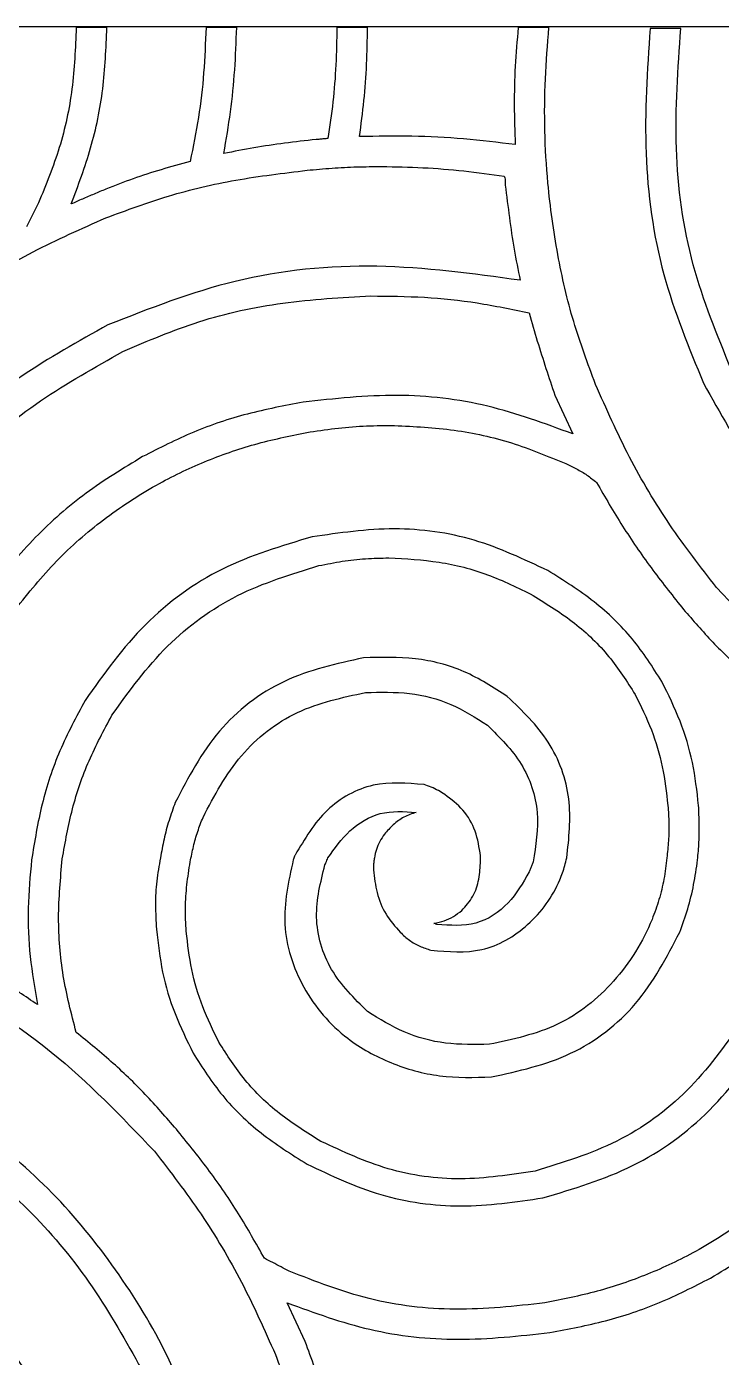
# Model space of a CAD drawing. Extents: x 0 to 371, y 0 to 260.
# Drawn here: x 110.07 to 128.61, y 224.42 to 259.95 of the extents above; entities that cross this region are included whole.
import ezdxf

# ---------------------------------------------------------------- set-up
doc = ezdxf.new("R2010")
doc.units = 0
doc.layers.add('Layer_1', color=7, linetype='CONTINUOUS')

msp = doc.modelspace()

# ---------------------------------------------------------------- linework, layer by layer
at = {"layer": 'Layer_1', "color": 7}
for points in [[(0.02646, 259.95312), (370.443122, 259.95312), (370.443122, 0.661457), (0.02646, 0.661457)], [(119.545673, 256.217641)], [(119.257835, 252.761521)], [(119.885189, 249.302817)], [(119.735842, 245.766599)]]:
    msp.add_lwpolyline(points, close=True, dxfattribs=at)
for points in [[(112.209687, 259.926458), (111.389582, 259.926458)], [(115.675626, 259.926458), (114.85552, 259.926458)], [(119.168435, 259.926458), (118.34833, 259.926458)], [(124.01, 259.926458), (123.189895, 259.926458)], [(127.529165, 259.900103), (126.70906, 259.900103)], [(110.383959, 255.24354), (110.066665, 254.608437)], [(124.169163, 250.11052), (124.645104, 249.078542)], [(122.184788, 237.675104), (122.184788, 237.807395)], [(117.501354, 224.842812), (117.025413, 225.87479)]]:
    msp.add_lwpolyline(points, dxfattribs=at)
for points, knots in [([(111.389582, 259.926458), (111.367265, 259.379238), (111.323156, 258.29769), (110.985908, 256.714233), (110.583622, 255.731361), (110.383959, 255.24354)], [0, 0, 0, 0, 1.641368, 3.244063, 4.823356, 4.823356, 4.823356, 4.823356]), ([(111.25729, 255.217185), (111.442666, 255.712096), (111.816034, 256.708905), (112.143495, 258.295774), (112.187462, 259.378932), (112.209687, 259.926458)], [0, 0, 0, 0, 1.584136, 3.190641, 4.832819, 4.832819, 4.832819, 4.832819]), ([(114.85552, 259.926458), (114.839682, 259.523406), (114.808152, 258.721021), (114.671049, 257.52627), (114.511765, 256.744599), (114.43229, 256.354583)], [0, 0, 0, 0, 1.209889, 2.408612, 3.602317, 3.602317, 3.602317, 3.602317]), ([(115.331977, 256.566457), (115.395497, 256.936534), (115.522394, 257.675848), (115.633483, 258.798504), (115.661547, 259.549648), (115.675626, 259.926458)], [0, 0, 0, 0, 1.126218, 2.249879, 3.380975, 3.380975, 3.380975, 3.380975]), ([(118.34833, 259.926458), (118.3431, 259.593822), (118.332687, 258.931538), (118.253002, 257.94193), (118.157733, 257.289516), (118.110102, 256.963332)], [0, 0, 0, 0, 0.997875, 1.986788, 2.975566, 2.975566, 2.975566, 2.975566]), ([(118.956562, 257.016042), (118.997128, 257.335851), (119.078586, 257.978034), (119.152743, 258.949284), (119.163198, 259.600344), (119.168435, 259.926458)], [0, 0, 0, 0, 0.96705, 1.941857, 2.920169, 2.920169, 2.920169, 2.920169]), ([(123.189895, 259.926458), (123.159911, 259.58244), (123.099852, 258.893373), (123.073795, 257.850973), (123.098438, 257.154762), (123.11083, 256.804685)], [0, 0, 0, 0, 1.035814, 2.074733, 3.125481, 3.125481, 3.125481, 3.125481]), ([(125.253852, 250.401458), (125.047482, 250.955882), (124.626748, 252.086207), (124.217665, 253.890848), (123.977337, 255.598068), (123.887368, 257.167859), (123.897582, 258.555645), (123.972711, 259.471761), (124.01, 259.926458)], [0, 0, 0, 0, 1.773057, 3.6148, 5.537176, 6.939816, 8.328347, 9.696651, 9.696651, 9.696651, 9.696651]), ([(126.70906, 259.900103), (126.635681, 258.790298), (126.490394, 256.592924), (126.935354, 253.351921), (127.744336, 251.385173), (128.137913, 250.42833)], [0, 0, 0, 0, 3.333389, 6.599987, 9.694948, 9.694948, 9.694948, 9.694948]), ([(128.878437, 250.798333), (128.500851, 251.71777), (127.724637, 253.607884), (127.305194, 256.723462), (127.45401, 258.834154), (127.529165, 259.900103)], [0, 0, 0, 0, 2.973144, 6.111986, 9.314545, 9.314545, 9.314545, 9.314545]), ([(117.792292, 256.936977), (117.51276, 256.907183), (116.958221, 256.848076), (116.137979, 256.721028), (115.599181, 256.6177), (115.331977, 256.566457)], [0, 0, 0, 0, 0.843256, 1.67286, 2.489061, 2.489061, 2.489061, 2.489061]), ([(118.110102, 256.963332), (118.074738, 256.961696), (118.003809, 256.958414), (117.898585, 256.941894), (117.827656, 256.938613), (117.792292, 256.936977)], [0, 0, 0, 0, 0.106134, 0.212873, 0.319007, 0.319007, 0.319007, 0.319007]), ([(123.11083, 256.804685), (122.652369, 256.859287), (121.735509, 256.968484), (120.347904, 257.042849), (119.421435, 257.024998), (118.956562, 257.016042)], [0, 0, 0, 0, 1.384918, 2.769652, 4.16422, 4.16422, 4.16422, 4.16422]), ([(114.43229, 256.354583), (114.17271, 256.282706), (113.660377, 256.140843), (112.908816, 255.896792), (112.423879, 255.707805), (112.183332, 255.61406)], [0, 0, 0, 0, 0.808011, 1.59477, 2.369154, 2.369154, 2.369154, 2.369154]), ([(117.55458, 256.116872), (117.775971, 256.137534), (118.217979, 256.178785), (118.882252, 256.211792), (119.324744, 256.215693), (119.545673, 256.217641)], [0, 0, 0, 0, 0.667009, 1.331685, 1.99446, 1.99446, 1.99446, 1.99446]), ([(119.545673, 256.217641), (119.912568, 256.211148), (120.644716, 256.19819), (121.737602, 256.108862), (122.459374, 256.008011), (122.819375, 255.957708)], [0, 0, 0, 0, 1.100672, 2.196413, 3.286797, 3.286797, 3.286797, 3.286797]), ([(112.183332, 254.846665), (112.737813, 255.052435), (113.868254, 255.471947), (115.671982, 255.890611), (116.918149, 256.040382), (117.55458, 256.116872)], [0, 0, 0, 0, 1.773057, 3.6148, 5.537176, 5.537176, 5.537176, 5.537176]), ([(122.819375, 255.957708), (122.826513, 255.931446), (122.840617, 255.879553), (122.846008, 255.799298), (122.846167, 255.746407), (122.846246, 255.719997)], [0, 0, 0, 0, 0.08145, 0.16094, 0.240215, 0.240215, 0.240215, 0.240215]), ([(112.183332, 255.61406), (112.077789, 255.570052), (111.868369, 255.482731), (111.559028, 255.351921), (111.356775, 255.261608), (111.25729, 255.217185)], [0, 0, 0, 0, 0.343054, 0.680691, 1.007541, 1.007541, 1.007541, 1.007541]), ([(122.846246, 255.719997), (122.881585, 255.431762), (122.951655, 254.86025), (123.072131, 254.010961), (123.186382, 253.455458), (123.243121, 253.179583)], [0, 0, 0, 0, 0.87123, 1.727478, 2.572231, 2.572231, 2.572231, 2.572231]), ([(106.759374, 251.618955), (107.310217, 252.044367), (108.416211, 252.898519), (110.234938, 253.983983), (111.529837, 254.55732), (112.183332, 254.846665)], [0, 0, 0, 0, 2.086879, 4.19008, 6.332928, 6.332928, 6.332928, 6.332928]), ([(123.243121, 253.179583), (121.972453, 253.354627), (119.443642, 253.702988), (115.657591, 253.331438), (113.354679, 252.427867), (112.236042, 251.988958)], [0, 0, 0, 0, 3.84201, 7.646151, 11.23945, 11.23945, 11.23945, 11.23945]), ([(112.632917, 251.27479), (113.303537, 251.561833), (114.678197, 252.150222), (116.922394, 252.633637), (118.472079, 252.718495), (119.257835, 252.761521)], [0, 0, 0, 0, 2.184858, 4.4786, 6.837881, 6.837881, 6.837881, 6.837881]), ([(119.257835, 252.761521), (119.73367, 252.757266), (120.683735, 252.74877), (122.098302, 252.599893), (123.021567, 252.404143), (123.480834, 252.306769)], [0, 0, 0, 0, 1.427129, 2.849442, 4.257254, 4.257254, 4.257254, 4.257254]), ([(123.480834, 252.306769), (123.552658, 252.055796), (123.694563, 251.559939), (123.929735, 250.82949), (124.089685, 250.349181), (124.169163, 250.11052)], [0, 0, 0, 0, 0.783091, 1.547187, 2.30184, 2.30184, 2.30184, 2.30184]), ([(112.236042, 251.988958), (111.4485, 251.549979), (109.885195, 250.678585), (107.813361, 248.980352), (106.683754, 247.630463), (106.12427, 246.961875)], [0, 0, 0, 0, 2.701851, 5.363294, 7.97507, 7.97507, 7.97507, 7.97507]), ([(106.812084, 246.485935), (107.349209, 247.125424), (108.429688, 248.411819), (110.405111, 250.02534), (111.887291, 250.856611), (112.632917, 251.27479)], [0, 0, 0, 0, 2.50184, 5.032694, 7.594725, 7.594725, 7.594725, 7.594725]), ([(128.481562, 244.9775), (128.05615, 245.528343), (127.201998, 246.634338), (126.116534, 248.453064), (125.543197, 249.747963), (125.253852, 250.401458)], [0, 0, 0, 0, 2.086879, 4.19008, 6.332929, 6.332929, 6.332929, 6.332929]), ([(128.137913, 250.42833), (128.576899, 249.64075), (129.448319, 248.077345), (131.146475, 246.005278), (132.496403, 244.875566), (133.164996, 244.316042)], [0, 0, 0, 0, 2.701966, 5.363601, 7.975466, 7.975466, 7.975466, 7.975466]), ([(117.448643, 249.925519), (116.95024, 249.830406), (115.955861, 249.640645), (114.511144, 249.158638), (113.611644, 248.699689), (113.162084, 248.47031)], [0, 0, 0, 0, 1.521336, 3.035266, 4.547924, 4.547924, 4.547924, 4.547924]), ([(124.645104, 249.078542), (123.898458, 249.354211), (122.388458, 249.911719), (119.929404, 250.200061), (118.284772, 250.018052), (117.448643, 249.925519)], [0, 0, 0, 0, 2.382423, 4.818162, 7.337126, 7.337126, 7.337126, 7.337126]), ([(109.828437, 244.475205), (110.185906, 244.913735), (110.895615, 245.784379), (112.183351, 246.877243), (113.520514, 247.744478), (114.886517, 248.389938), (116.236393, 248.852687), (117.167892, 249.038741), (117.633645, 249.131769)], [0, 0, 0, 0, 1.694235, 3.363678, 5.041595, 6.462655, 7.88623, 9.309834, 9.309834, 9.309834, 9.309834]), ([(117.633645, 249.131769), (117.885892, 249.168542), (118.386623, 249.241541), (119.138809, 249.298991), (119.637557, 249.301548), (119.885189, 249.302817)], [0, 0, 0, 0, 0.76461, 1.517821, 2.260581, 2.260581, 2.260581, 2.260581]), ([(119.885189, 249.302817), (120.418766, 249.274943), (121.474789, 249.219777), (123.021284, 248.880464), (123.982462, 248.482535), (124.460102, 248.284792)], [0, 0, 0, 0, 1.601446, 3.169476, 4.718375, 4.718375, 4.718375, 4.718375]), ([(113.162084, 248.47031), (112.649526, 248.158972), (111.626245, 247.537411), (110.26401, 246.343862), (109.498993, 245.417174), (109.114268, 244.951145)], [0, 0, 0, 0, 1.796894, 3.587356, 5.398686, 5.398686, 5.398686, 5.398686]), ([(124.460102, 248.284792), (124.55709, 248.238812), (124.751315, 248.146735), (125.03044, 247.984706), (125.1972, 247.849698), (125.280207, 247.782497)], [0, 0, 0, 0, 0.322044, 0.644907, 0.96489, 0.96489, 0.96489, 0.96489]), ([(125.280207, 247.782497), (125.507302, 247.391451), (125.959878, 246.612141), (126.722322, 245.499573), (127.278356, 244.798029), (127.55552, 244.448334)], [0, 0, 0, 0, 1.356309, 2.702971, 4.041398, 4.041398, 4.041398, 4.041398]), ([(117.686872, 246.327288), (116.869754, 246.085219), (115.24159, 245.60288), (113.124915, 244.062864), (112.131183, 242.668152), (111.62781, 241.961664)], [0, 0, 0, 0, 2.544261, 5.069616, 7.661989, 7.661989, 7.661989, 7.661989]), ([(123.983645, 245.427602), (123.33977, 245.731363), (122.044121, 246.342611), (119.859489, 246.644101), (118.416983, 246.433754), (117.686872, 246.327288)], [0, 0, 0, 0, 2.12763, 4.281365, 6.488666, 6.488666, 6.488666, 6.488666]), ([(112.341979, 241.564789), (112.80565, 242.206518), (113.721397, 243.473929), (115.648809, 244.880125), (117.129796, 245.332981), (117.871874, 245.559894)], [0, 0, 0, 0, 2.366487, 4.673792, 6.990994, 6.990994, 6.990994, 6.990994]), ([(117.871874, 245.559894), (118.078475, 245.601852), (118.489642, 245.685354), (119.113339, 245.754258), (119.52894, 245.762498), (119.735842, 245.766599)], [0, 0, 0, 0, 0.632265, 1.258296, 1.878937, 1.878937, 1.878937, 1.878937]), ([(119.735842, 245.766599), (120.185632, 245.743146), (121.08077, 245.696471), (122.389876, 245.358982), (123.188182, 244.96357), (123.58677, 244.766144)], [0, 0, 0, 0, 1.34924, 2.685161, 4.017307, 4.017307, 4.017307, 4.017307]), ([(127.026354, 242.463959), (126.777558, 242.852341), (126.271093, 243.642959), (125.227939, 244.647149), (124.403657, 245.16416), (123.983645, 245.427602)], [0, 0, 0, 0, 1.380479, 2.810202, 4.295597, 4.295597, 4.295597, 4.295597]), ([(138.694375, 238.601145), (137.333875, 239.083176), (134.700185, 240.016304), (131.18121, 242.151835), (129.363828, 244.054051), (128.481562, 244.9775)], [0, 0, 0, 0, 4.325799, 8.373986, 12.193383, 12.193383, 12.193383, 12.193383]), ([(123.58677, 244.766144), (123.9646, 244.530767), (124.705054, 244.069486), (125.640662, 243.173291), (126.091417, 242.466485), (126.312185, 242.12031)], [0, 0, 0, 0, 1.333712, 2.613745, 3.842465, 3.842465, 3.842465, 3.842465]), ([(127.55552, 244.448334), (127.810031, 244.153168), (128.322227, 243.559154), (129.174351, 242.730629), (129.786317, 242.219721), (130.095417, 241.961664)], [0, 0, 0, 0, 1.168837, 2.352252, 3.560033, 3.560033, 3.560033, 3.560033]), ([(119.062499, 243.099062), (118.337994, 242.940656), (116.896295, 242.625443), (115.071552, 241.218163), (114.383534, 239.902127), (114.035415, 239.236249)], [0, 0, 0, 0, 2.206856, 4.391448, 6.628866, 6.628866, 6.628866, 6.628866]), ([(122.898957, 242.067084), (122.525196, 242.30912), (121.773318, 242.796015), (120.435585, 243.137917), (119.524406, 243.112133), (119.062499, 243.099062)], [0, 0, 0, 0, 1.329611, 2.674722, 4.057669, 4.057669, 4.057669, 4.057669]), ([(128.005621, 239.156667), (127.961865, 239.540534), (127.874531, 240.306702), (127.537122, 241.422174), (127.197088, 242.115721), (127.026354, 242.463959)], [0, 0, 0, 0, 1.157468, 2.310219, 3.472746, 3.472746, 3.472746, 3.472746]), ([(114.776455, 238.839374), (115.079381, 239.415459), (115.677188, 240.552327), (117.247413, 241.774899), (118.491734, 242.040126), (119.115209, 242.17302)], [0, 0, 0, 0, 1.939237, 3.826964, 5.722686, 5.722686, 5.722686, 5.722686]), ([(119.115209, 242.17302), (119.507108, 242.182481), (120.279859, 242.201136), (121.413215, 241.912367), (122.052305, 241.50338), (122.36979, 241.300205)], [0, 0, 0, 0, 1.173336, 2.313595, 3.439248, 3.439248, 3.439248, 3.439248]), ([(124.486457, 237.754685), (124.544781, 238.281743), (124.662548, 239.34595), (124.086959, 240.930525), (123.297674, 241.685632), (122.898957, 242.067084)], [0, 0, 0, 0, 1.577528, 3.185267, 4.826554, 4.826554, 4.826554, 4.826554]), ([(126.312185, 242.12031), (126.465331, 241.809306), (126.770021, 241.190553), (127.065554, 240.189461), (127.144983, 239.502674), (127.185, 239.156667)], [0, 0, 0, 0, 1.038856, 2.066839, 3.110588, 3.110588, 3.110588, 3.110588]), ([(111.62781, 241.961664), (111.391412, 241.519165), (110.918295, 240.633569), (110.44134, 239.193791), (110.279893, 238.199772), (110.198957, 237.701459)], [0, 0, 0, 0, 1.503279, 3.008588, 4.521817, 4.521817, 4.521817, 4.521817]), ([(111.019062, 237.72833), (111.09843, 238.176116), (111.257133, 239.07151), (111.700273, 240.366208), (112.128429, 241.165918), (112.341979, 241.564789)], [0, 0, 0, 0, 1.363155, 2.725773, 4.081693, 4.081693, 4.081693, 4.081693]), ([(122.36979, 241.300205), (122.698275, 240.975408), (123.35104, 240.329973), (123.805483, 238.981451), (123.65914, 238.089727), (123.58677, 237.648749)], [0, 0, 0, 0, 1.374349, 2.7311, 4.058457, 4.058457, 4.058457, 4.058457]), ([(120.676354, 239.712705), (120.218341, 239.752812), (119.291053, 239.834011), (117.977377, 239.09482), (117.488577, 238.262515), (117.23677, 237.83375)], [0, 0, 0, 0, 1.356338, 2.746027, 4.222582, 4.222582, 4.222582, 4.222582]), ([(121.231875, 239.448122), (121.174641, 239.483712), (121.057358, 239.556641), (120.871852, 239.647186), (120.740562, 239.691187), (120.676354, 239.712705)], [0, 0, 0, 0, 0.202151, 0.414237, 0.617239, 0.617239, 0.617239, 0.617239]), ([(114.035415, 239.236249), (113.977179, 239.075682), (113.860605, 238.754266), (113.728798, 238.258494), (113.668584, 237.922387), (113.63854, 237.754685)], [0, 0, 0, 0, 0.512246, 1.025391, 1.536386, 1.536386, 1.536386, 1.536386]), ([(122.184788, 237.807395), (122.149822, 238.033327), (122.08195, 238.471878), (121.745624, 239.058578), (121.402849, 239.318484), (121.231875, 239.448122)], [0, 0, 0, 0, 0.682479, 1.324741, 1.963902, 1.963902, 1.963902, 1.963902]), ([(127.185, 239.156667), (127.197485, 238.998372), (127.222281, 238.683987), (127.206319, 238.215019), (127.174423, 237.907033), (127.158645, 237.754685)], [0, 0, 0, 0, 0.47604, 0.945453, 1.404937, 1.404937, 1.404937, 1.404937]), ([(127.97875, 237.701459), (127.992967, 237.860413), (128.021536, 238.179831), (128.026363, 238.665943), (128.012591, 238.991762), (128.005621, 239.156667)], [0, 0, 0, 0, 0.478613, 0.961775, 1.45692, 1.45692, 1.45692, 1.45692]), ([(114.43229, 237.648749), (114.460377, 237.787274), (114.515794, 238.060593), (114.62674, 238.460098), (114.72686, 238.713734), (114.776455, 238.839374)], [0, 0, 0, 0, 0.424009, 0.8366, 1.2416, 1.2416, 1.2416, 1.2416]), ([(118.110102, 237.754685), (118.288869, 238.008795), (118.647025, 238.517897), (119.497541, 239.038851), (120.139696, 238.994256), (120.464997, 238.971665)], [0, 0, 0, 0, 0.929904, 1.863034, 2.821039, 2.821039, 2.821039, 2.821039]), ([(120.464997, 238.971665), (120.353829, 238.934866), (120.131387, 238.861231), (119.847457, 238.649931), (119.694164, 238.476123), (119.61802, 238.389789)], [0, 0, 0, 0, 0.349447, 0.699231, 1.044458, 1.044458, 1.044458, 1.044458]), ([(119.61802, 238.389789), (119.575761, 238.326213), (119.490886, 238.198526), (119.394745, 237.985329), (119.367286, 237.83201), (119.353437, 237.754685)], [0, 0, 0, 0, 0.228959, 0.459846, 0.694772, 0.694772, 0.694772, 0.694772]), ([(111.389582, 233.098122), (111.260804, 233.599221), (111.002601, 234.603942), (110.876202, 236.168334), (110.971343, 237.20725), (111.019062, 237.72833)], [0, 0, 0, 0, 1.550462, 3.108725, 4.67675, 4.67675, 4.67675, 4.67675]), ([(113.63854, 237.754685), (113.601363, 237.549468), (113.526363, 237.135473), (113.495985, 236.495992), (113.52029, 236.066822), (113.532604, 235.849375)], [0, 0, 0, 0, 0.625174, 1.261199, 1.914414, 1.914414, 1.914414, 1.914414]), ([(117.23677, 237.83375), (117.229534, 237.82262), (117.213494, 237.797949), (117.204651, 237.750342), (117.191246, 237.718518), (117.18406, 237.701459)], [0, 0, 0, 0, 0.039476, 0.087505, 0.142997, 0.142997, 0.142997, 0.142997]), ([(118.03052, 237.569167), (118.039575, 237.589027), (118.058445, 237.630415), (118.082177, 237.693437), (118.101047, 237.734825), (118.110102, 237.754685)], [0, 0, 0, 0, 0.065465, 0.136427, 0.201893, 0.201893, 0.201893, 0.201893]), ([(119.353437, 237.754685), (119.346326, 237.719501), (119.332193, 237.649568), (119.327243, 237.542849), (119.327135, 237.472168), (119.327082, 237.436875)], [0, 0, 0, 0, 0.107533, 0.213734, 0.319652, 0.319652, 0.319652, 0.319652]), ([(120.861872, 235.293854), (121.32193, 235.252862), (122.253319, 235.169873), (123.534628, 235.922129), (124.150223, 236.774068), (124.375374, 237.358336), (124.435024, 237.553459), (124.469048, 237.686574), (124.486457, 237.754685)], [0, 0, 0, 0, 1.356337, 2.745907, 4.222353, 4.421867, 4.623135, 4.834031, 4.834031, 4.834031, 4.834031]), ([(127.158645, 237.754685), (127.136236, 237.565166), (127.09193, 237.190468), (126.954486, 236.641519), (126.620323, 235.676425), (125.833651, 234.411509), (124.297198, 233.175834), (123.048272, 232.912337), (122.4225, 232.780312)], [0, 0, 0, 0, 0.572019, 1.130936, 1.693504, 3.632812, 5.520735, 7.416586, 7.416586, 7.416586, 7.416586]), ([(110.198957, 237.701459), (110.160183, 237.274031), (110.082339, 236.415923), (110.135561, 235.118024), (110.283556, 234.265298), (110.357604, 233.838645)], [0, 0, 0, 0, 1.28672, 2.583227, 3.881496, 3.881496, 3.881496, 3.881496]), ([(114.326354, 235.796665), (114.315573, 236.005695), (114.294197, 236.420152), (114.33729, 237.040102), (114.400642, 237.445982), (114.43229, 237.648749)], [0, 0, 0, 0, 0.627466, 1.244117, 1.859713, 1.859713, 1.859713, 1.859713]), ([(117.18406, 237.701459), (117.05832, 237.129301), (116.805023, 235.976713), (117.373001, 234.227632), (118.45758, 232.959918), (119.780258, 232.239891), (121.098494, 231.869581), (122.012574, 231.894746), (122.475727, 231.907497)], [0, 0, 0, 0, 1.731203, 3.487438, 5.285214, 6.608949, 7.955511, 9.33858, 9.33858, 9.33858, 9.33858]), ([(119.168435, 233.653644), (118.813788, 234.003612), (118.110805, 234.697322), (117.678137, 236.171776), (117.914284, 237.108225), (118.03052, 237.569167)], [0, 0, 0, 0, 1.479953, 2.93357, 4.342663, 4.342663, 4.342663, 4.342663]), ([(119.327082, 237.436875), (119.350237, 237.232419), (119.396714, 236.822034), (119.632243, 236.236973), (119.905279, 235.925449), (120.04125, 235.77031)], [0, 0, 0, 0, 0.616138, 1.236716, 1.852341, 1.852341, 1.852341, 1.852341]), ([(123.480834, 237.384165), (123.315602, 237.092852), (122.982487, 236.50555), (122.073229, 235.898142), (121.373885, 235.95363), (121.020518, 235.981667)], [0, 0, 0, 0, 1.000475, 2.017009, 3.055252, 3.055252, 3.055252, 3.055252]), ([(121.681977, 236.352187), (121.790035, 236.472195), (122.007914, 236.714166), (122.157032, 237.189247), (122.175543, 237.513266), (122.184788, 237.675104)], [0, 0, 0, 0, 0.479683, 0.967182, 1.45365, 1.45365, 1.45365, 1.45365]), ([(123.58677, 237.648749), (123.575969, 237.619877), (123.553469, 237.559737), (123.514135, 237.473177), (123.491635, 237.413037), (123.480834, 237.384165)], [0, 0, 0, 0, 0.092457, 0.192584, 0.28504, 0.28504, 0.28504, 0.28504]), ([(127.50281, 235.77031), (127.577027, 235.977179), (127.726329, 236.393334), (127.883501, 237.040627), (127.946983, 237.481059), (127.97875, 237.701459)], [0, 0, 0, 0, 0.65903, 1.325758, 1.993602, 1.993602, 1.993602, 1.993602]), ([(103.26708, 236.299477), (104.62758, 235.817446), (107.26127, 234.884318), (110.780246, 232.748787), (112.597627, 230.846571), (113.479893, 229.923122)], [0, 0, 0, 0, 4.325799, 8.373986, 12.193383, 12.193383, 12.193383, 12.193383]), ([(120.940937, 236.008539), (121.033312, 236.029166), (121.213534, 236.069409), (121.46742, 236.18394), (121.610163, 236.295873), (121.681977, 236.352187)], [0, 0, 0, 0, 0.283586, 0.553275, 0.82633, 0.82633, 0.82633, 0.82633]), ([(121.020518, 235.981667), (121.011479, 235.983444), (120.992697, 235.987135), (120.968758, 236.003071), (120.949977, 236.006762), (120.940937, 236.008539)], [0, 0, 0, 0, 0.027412, 0.056954, 0.084365, 0.084365, 0.084365, 0.084365]), ([(110.357604, 233.838645), (110.031367, 234.056623), (109.370975, 234.497869), (108.327558, 235.09742), (107.601631, 235.456882), (107.23583, 235.638019)], [0, 0, 0, 0, 1.176856, 2.382281, 3.606706, 3.606706, 3.606706, 3.606706]), ([(113.532604, 235.849375), (113.57636, 235.465509), (113.663694, 234.69934), (114.001103, 233.583868), (114.341137, 232.890322), (114.511872, 232.542084)], [0, 0, 0, 0, 1.157468, 2.310219, 3.472746, 3.472746, 3.472746, 3.472746]), ([(115.199685, 232.833538), (115.046467, 233.146477), (114.7416, 233.769152), (114.447941, 234.770288), (114.366864, 235.4547), (114.326354, 235.796665)], [0, 0, 0, 0, 1.044139, 2.077595, 3.109594, 3.109594, 3.109594, 3.109594]), ([(120.04125, 235.77031), (120.12149, 235.696747), (120.279156, 235.552198), (120.557621, 235.387559), (120.759991, 235.325231), (120.861872, 235.293854)], [0, 0, 0, 0, 0.326106, 0.640784, 0.959817, 0.959817, 0.959817, 0.959817]), ([(122.475727, 231.907497), (123.200231, 232.065902), (124.64193, 232.381116), (126.466673, 233.788396), (127.154691, 235.104432), (127.50281, 235.77031)], [0, 0, 0, 0, 2.206856, 4.391448, 6.628866, 6.628866, 6.628866, 6.628866]), ([(122.4225, 232.780312), (122.030371, 232.772543), (121.256726, 232.757216), (120.12894, 233.056153), (119.486543, 233.455762), (119.168435, 233.653644)], [0, 0, 0, 0, 1.173353, 2.314951, 3.434795, 3.434795, 3.434795, 3.434795]), ([(129.169375, 233.38906), (128.710346, 232.746699), (127.801466, 231.474819), (125.867673, 230.074177), (124.3837, 229.621045), (123.639996, 229.393955)], [0, 0, 0, 0, 2.359034, 4.670902, 6.993497, 6.993497, 6.993497, 6.993497]), ([(114.114997, 230.452288), (113.842456, 230.766998), (113.293274, 231.401152), (112.386356, 232.291248), (111.723706, 232.827653), (111.389582, 233.098122)], [0, 0, 0, 0, 1.248722, 2.516229, 3.805333, 3.805333, 3.805333, 3.805333]), ([(117.924584, 230.187705), (117.54679, 230.423075), (116.806429, 230.884329), (115.871067, 231.780605), (115.420413, 232.48737), (115.199685, 232.833538)], [0, 0, 0, 0, 1.333601, 2.613455, 3.8421, 3.8421, 3.8421, 3.8421]), ([(123.851354, 228.679271), (124.668471, 228.92134), (126.296635, 229.403679), (128.41331, 230.943695), (129.407042, 232.338407), (129.910415, 233.044895)], [0, 0, 0, 0, 2.544261, 5.069616, 7.661989, 7.661989, 7.661989, 7.661989]), ([(114.511872, 232.542084), (114.760661, 232.153739), (115.267105, 231.363214), (116.310337, 230.359277), (117.134575, 229.842361), (117.55458, 229.578957)], [0, 0, 0, 0, 1.380369, 2.809918, 4.295238, 4.295238, 4.295238, 4.295238]), ([(115.041038, 213.598021), (115.212425, 214.850939), (115.553598, 217.345067), (115.125189, 221.052901), (114.052578, 224.240207), (112.493003, 226.781631), (110.814752, 228.859867), (109.466046, 229.994435), (108.796459, 230.557709)], [0, 0, 0, 0, 3.781588, 7.527836, 11.082465, 13.77927, 16.436176, 19.055789, 19.055789, 19.055789, 19.055789]), ([(116.416665, 227.065415), (116.189593, 227.465061), (115.737436, 228.260855), (114.970326, 229.394999), (114.399365, 230.100776), (114.114997, 230.452288)], [0, 0, 0, 0, 1.378677, 2.745288, 4.101289, 4.101289, 4.101289, 4.101289]), ([(131.709788, 230.531354), (131.352313, 230.092786), (130.642581, 229.222052), (129.354913, 228.128944), (128.017774, 227.261541), (126.651719, 226.616215), (125.301802, 226.153765), (124.370329, 225.967784), (123.90458, 225.87479)], [0, 0, 0, 0, 1.694336, 3.363942, 5.041931, 6.462934, 7.88643, 9.310004, 9.310004, 9.310004, 9.310004]), ([(108.346874, 229.923122), (108.986363, 229.385997), (110.272758, 228.305518), (111.886279, 226.330095), (112.717549, 224.847915), (113.135729, 224.102288)], [0, 0, 0, 0, 2.50184, 5.032695, 7.594725, 7.594725, 7.594725, 7.594725]), ([(113.479893, 229.923122), (113.90545, 229.370361), (114.75995, 228.26044), (115.840602, 226.439489), (116.417517, 225.148369), (116.707604, 224.499163)], [0, 0, 0, 0, 2.091606, 4.199858, 6.332059, 6.332059, 6.332059, 6.332059]), ([(123.639996, 229.393955), (122.979633, 229.292749), (121.673659, 229.092597), (119.690954, 229.364484), (118.511607, 229.914122), (117.924584, 230.187705)], [0, 0, 0, 0, 1.998047, 3.951459, 5.887385, 5.887385, 5.887385, 5.887385]), ([(128.322915, 226.536249), (128.835511, 226.847593), (129.85889, 227.46918), (131.221365, 228.66265), (131.986482, 229.589378), (132.371246, 230.055413)], [0, 0, 0, 0, 1.797007, 3.587655, 5.399073, 5.399073, 5.399073, 5.399073]), ([(117.55458, 229.578957), (118.198455, 229.275196), (119.494104, 228.663948), (121.678736, 228.362458), (123.121242, 228.572805), (123.851354, 228.679271)], [0, 0, 0, 0, 2.12763, 4.281365, 6.488666, 6.488666, 6.488666, 6.488666]), ([(110.357604, 223.519896), (110.046298, 224.032485), (109.424803, 225.055824), (108.231594, 226.418377), (107.304954, 227.183469), (106.838955, 227.568227)], [0, 0, 0, 0, 1.796934, 3.587419, 5.398736, 5.398736, 5.398736, 5.398736]), ([(117.078124, 226.721251), (117.005155, 226.75859), (116.856857, 226.834477), (116.637932, 226.952189), (116.489634, 227.028076), (116.416665, 227.065415)], [0, 0, 0, 0, 0.245897, 0.49975, 0.745647, 0.745647, 0.745647, 0.745647]), ([(123.90458, 225.87479), (123.106371, 225.787605), (121.541212, 225.616649), (119.202696, 225.892283), (117.780645, 226.44714), (117.078124, 226.721251)], [0, 0, 0, 0, 2.40486, 4.715544, 6.971607, 6.971607, 6.971607, 6.971607]), ([(124.036871, 225.08104), (124.535231, 225.176148), (125.529491, 225.365895), (126.974021, 225.847949), (127.873398, 226.306874), (128.322915, 226.536249)], [0, 0, 0, 0, 1.521205, 3.0349, 4.547437, 4.547437, 4.547437, 4.547437]), ([(117.025413, 225.87479), (117.75248, 225.60951), (119.222852, 225.073024), (121.618942, 224.817985), (123.220778, 224.992254), (124.036871, 225.08104)], [0, 0, 0, 0, 2.315932, 4.683594, 7.142714, 7.142714, 7.142714, 7.142714]), ([(118.216038, 222.69979), (118.14394, 222.944222), (118.000825, 223.429415), (117.762658, 224.14424), (117.588034, 224.611081), (117.501354, 224.842812)], [0, 0, 0, 0, 0.764496, 1.517514, 2.259713, 2.259713, 2.259713, 2.259713]), ([(116.707604, 224.499163), (116.913374, 223.944683), (117.332885, 222.814242), (117.751549, 221.010513), (117.90132, 219.764346), (117.97781, 219.127916)], [0, 0, 0, 0, 1.773057, 3.6148, 5.537175, 5.537175, 5.537175, 5.537175])]:
    msp.add_open_spline(points, degree=3, knots=knots, dxfattribs=at)

doc.saveas('drawing.dxf')
